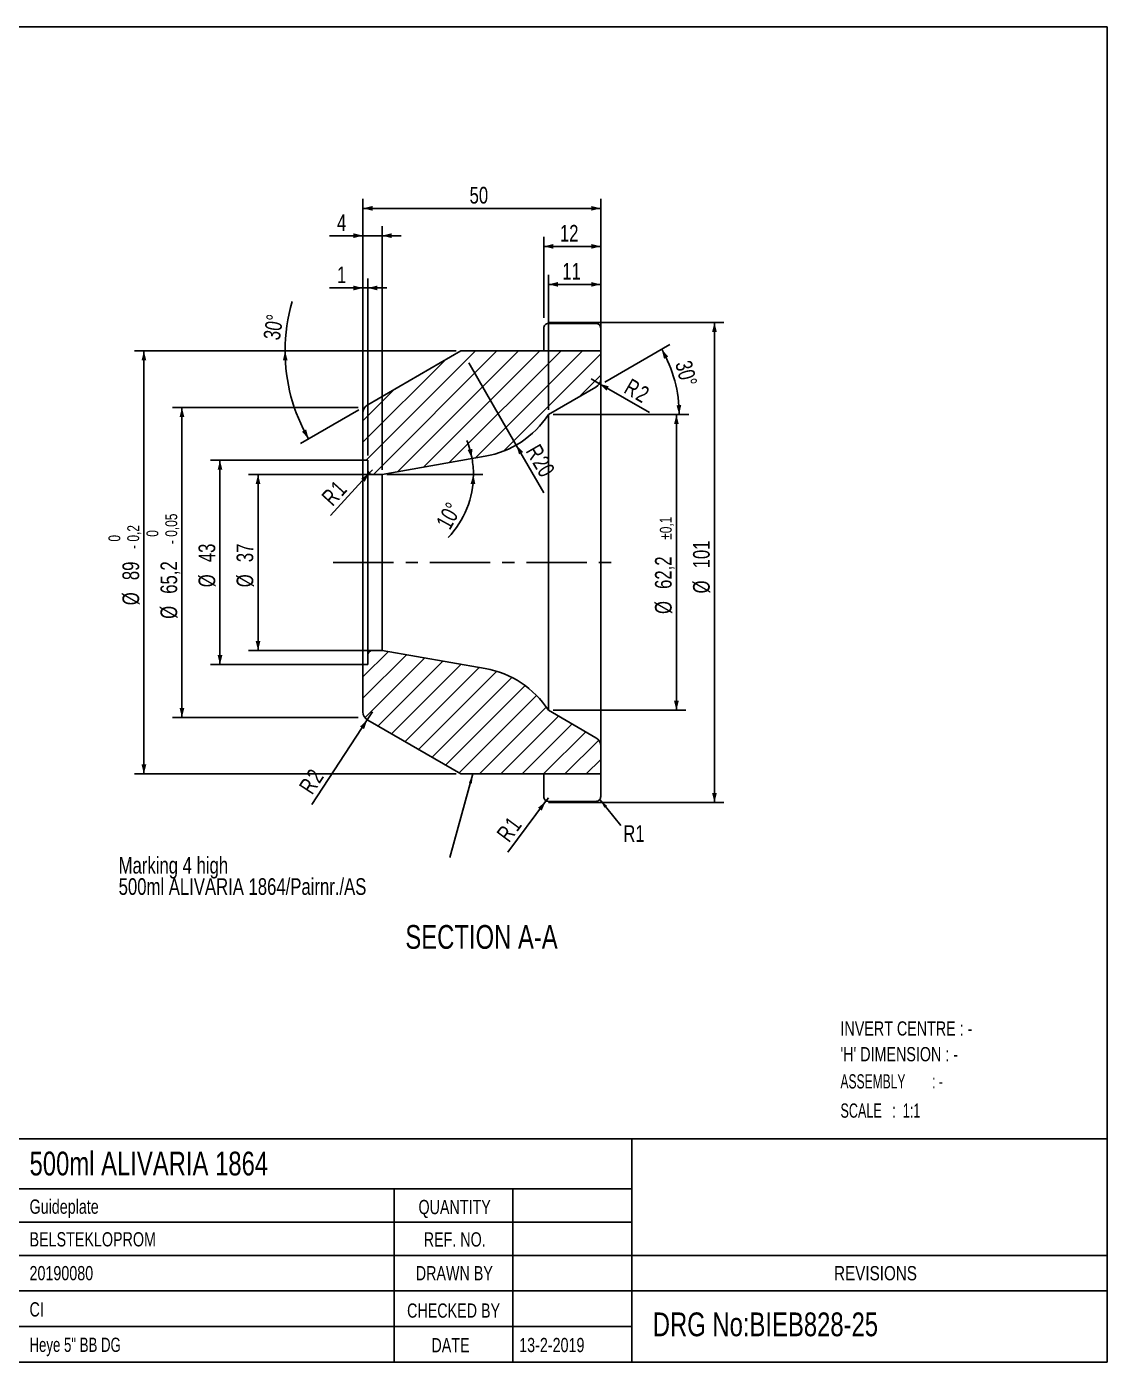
# Model space of a CAD drawing. Header units: millimetres. Extents: x 8 to 412, y 8 to 289.
# Drawn here: x 184.7 to 412, y 8 to 289 of the extents above; entities that cross this region are included whole.
import ezdxf

# ---------------------------------------------------------------- set-up
doc = ezdxf.new("R2010")
doc.units = ezdxf.units.MM
doc.linetypes.add('CENTERX2', pattern=[20.319999999999997, 12.7, -2.54, 2.54, -2.54])
for name, color, linetype in [('CENTERLINE', 4, 'CENTERX2'), ('DIMENSIONS', 2, 'Continuous'), ('HATCH', 3, 'Continuous'), ('TEXT', 2, 'Continuous')]:
    doc.layers.add(name, color=color, linetype=linetype)
doc.layers.add('OUTLINE', color=7, linetype='Continuous', lineweight=25)
doc.styles.add('SLDTEXTSTYLE0', font='TXT', dxfattribs={"width": 0.75})
doc.styles.add('SLDTEXTSTYLE3', font='TXT', dxfattribs={"width": 0.7978723404255319})
doc.styles.add('SLDTEXTSTYLE4', font='TXT', dxfattribs={"width": 0.6923076923076923})
doc.styles.add('SLDTEXTSTYLE5', font='TXT', dxfattribs={"width": 0.6607142857142857})
doc.styles.add('SLDTEXTSTYLE6', font='TXT', dxfattribs={"width": 0.631578947368421})
doc.dimstyles.new('SLDDIMSTYLE0', dxfattribs={"dimtxt": 3.5, "dimasz": 2, "dimexe": 0, "dimexo": 0.0625, "dimgap": 0.875, "dimtad": 1, "dimdec": 1, "dimrnd": 1e-09, "dimzin": 12, "dimdsep": 46, "dimtxsty": 'SLDTEXTSTYLE0', "dimsah": 1, "dimcen": 0.09, "dimadec": 0, "dimazin": 3, "dimtfac": 1, "dimtdec": 1, "dimtofl": 0, "dimtmove": 0, "dimatfit": 3, "dimfxl": 0, "dimfrac": 2, "dimtolj": 1, "dimtzin": 12, "dimarcsym": 0})
doc.dimstyles.new('SLDDIMSTYLE1', dxfattribs={"dimtxt": 3.5, "dimasz": 2, "dimexe": 0, "dimexo": 0.0625, "dimgap": 0.875, "dimtad": 1, "dimrnd": 1e-09, "dimzin": 12, "dimdsep": 46, "dimtxsty": 'SLDTEXTSTYLE0', "dimsah": 1, "dimcen": 0.09, "dimadec": 0, "dimazin": 3, "dimtfac": 1, "dimtofl": 0, "dimtmove": 0, "dimatfit": 3, "dimfxl": 0, "dimfrac": 2, "dimtolj": 1, "dimtzin": 12, "dimarcsym": 0})
doc.dimstyles.new('SLDDIMSTYLE2', dxfattribs={"dimtxt": 3.5, "dimasz": 2, "dimexe": 0, "dimexo": 0.0625, "dimgap": 0.875, "dimtad": 1, "dimdec": 4, "dimzin": 12, "dimdsep": 46, "dimtxsty": 'SLDTEXTSTYLE0', "dimsah": 1, "dimcen": 0.09, "dimazin": 3, "dimtfac": 1, "dimtofl": 0, "dimtmove": 0, "dimatfit": 3, "dimfxl": 0, "dimfrac": 2, "dimtolj": 1, "dimtzin": 12, "dimarcsym": 0})
doc.dimstyles.new('SLDDIMSTYLE3', dxfattribs={"dimtxt": 3.5, "dimasz": 2, "dimexe": 0, "dimexo": 0.0625, "dimgap": 0.875, "dimtad": 1, "dimdec": 1, "dimrnd": 1e-09, "dimzin": 12, "dimdsep": 46, "dimtxsty": 'SLDTEXTSTYLE0', "dimsah": 1, "dimcen": 0.09, "dimadec": 0, "dimazin": 3, "dimtol": 1, "dimtm": 0.2, "dimtfac": 1, "dimtdec": 1, "dimtofl": 0, "dimtmove": 0, "dimatfit": 3, "dimfxl": 0, "dimfrac": 2, "dimtolj": 1, "dimarcsym": 0})
doc.dimstyles.new('SLDDIMSTYLE4', dxfattribs={"dimtxt": 3.5, "dimasz": 2, "dimexe": 0, "dimexo": 0.0625, "dimgap": 0.875, "dimtad": 1, "dimdec": 1, "dimrnd": 1e-09, "dimzin": 12, "dimdsep": 46, "dimtxsty": 'SLDTEXTSTYLE0', "dimsah": 1, "dimcen": 0.09, "dimadec": 0, "dimazin": 3, "dimtol": 1, "dimtm": 0.05, "dimtfac": 1, "dimtofl": 0, "dimtmove": 0, "dimatfit": 3, "dimfxl": 0, "dimfrac": 2, "dimtolj": 1, "dimarcsym": 0})
doc.dimstyles.new('SLDDIMSTYLE5', dxfattribs={"dimtxt": 3.5, "dimasz": 2, "dimexe": 0, "dimexo": 0.0625, "dimgap": 0.875, "dimtad": 1, "dimrnd": 1e-09, "dimzin": 12, "dimdsep": 46, "dimtxsty": 'SLDTEXTSTYLE0', "dimsah": 1, "dimcen": 0, "dimadec": 0, "dimazin": 3, "dimtfac": 1, "dimtofl": 0, "dimtmove": 0, "dimatfit": 3, "dimfxl": 0, "dimfrac": 2, "dimtolj": 1, "dimtzin": 12, "dimarcsym": 0})
doc.dimstyles.new('SLDDIMSTYLE6', dxfattribs={"dimtxt": 3.5, "dimasz": 2, "dimexe": 0, "dimexo": 0.0625, "dimgap": 0.875, "dimtad": 1, "dimdec": 1, "dimrnd": 1e-09, "dimzin": 12, "dimdsep": 46, "dimtxsty": 'SLDTEXTSTYLE0', "dimsah": 1, "dimcen": 0.09, "dimadec": 0, "dimazin": 3, "dimtol": 1, "dimtp": 0.1, "dimtm": 0.1, "dimtfac": 1, "dimtdec": 1, "dimtofl": 0, "dimtmove": 0, "dimatfit": 3, "dimfxl": 0, "dimfrac": 2, "dimtolj": 1, "dimarcsym": 0})
doc.dimstyles.new('SLDDIMSTYLE7', dxfattribs={"dimtxt": 3.5, "dimasz": 2, "dimexe": 0, "dimexo": 0.0625, "dimgap": 0.875, "dimtad": 1, "dimrnd": 1e-09, "dimzin": 12, "dimdsep": 46, "dimtxsty": 'SLDTEXTSTYLE0', "dimsah": 1, "dimcen": 0.09, "dimadec": 0, "dimazin": 3, "dimtfac": 1, "dimtmove": 0, "dimatfit": 0, "dimfxl": 0, "dimfrac": 2, "dimtolj": 1, "dimtzin": 12, "dimarcsym": 0})
doc.dimstyles.new('SLDDIMSTYLE8', dxfattribs={"dimtxt": 3.5, "dimasz": 2, "dimexe": 0, "dimexo": 0.0625, "dimgap": 0.875, "dimtad": 1, "dimrnd": 1e-09, "dimzin": 12, "dimdsep": 46, "dimtxsty": 'SLDTEXTSTYLE0', "dimsah": 1, "dimcen": 0, "dimadec": 0, "dimazin": 3, "dimtfac": 1, "dimtofl": 0, "dimtmove": 0, "dimatfit": 3, "dimfxl": 0, "dimfrac": 2, "dimtolj": 1, "dimtzin": 12, "dimarcsym": 0})
doc.dimstyles.new('SLDDIMSTYLE9', dxfattribs={"dimtxt": 0.18, "dimasz": 2, "dimexe": 0, "dimexo": 0.0625, "dimgap": 0, "dimtad": 0, "dimtih": 1, "dimtoh": 1, "dimdec": 0, "dimrnd": 1e-09, "dimzin": 0, "dimdsep": 46, "dimtxsty": 'Standard', "dimsah": 1, "dimcen": 0.09, "dimadec": 0, "dimazin": 0, "dimtfac": 2, "dimtdec": 0, "dimtofl": 0, "dimtmove": 0, "dimatfit": 3, "dimfxl": 0, "dimfrac": 2, "dimtolj": 1, "dimtzin": 0, "dimarcsym": 0})
pattern_1 = [(45, (0, 0), (-2.245064030267288, 2.245064030267288), [])]

# ---------------------------------------------------------------- blocks, each defined once
blk = doc.blocks.new('_D_1')
at = {"layer": 'DIMENSIONS'}
for p, q in [((255.4644910485177, 209.8841839245709), (255.4644910485179, 252.7841839245715)), ((305.4644910485178, 250.7841839245712), (255.4644910485179, 250.7841839245715)), ((305.4644910485177, 227.7841839245707), (305.4644910485178, 252.7841839245712))]:
    blk.add_line(p, q, dxfattribs=at)
for points in [[(255.4644910485179, 250.7841839245715), (257.4644910485179, 250.2841839245715), (257.4644910485179, 251.2841839245715)], [(305.4644910485178, 250.7841839245712), (303.4644910485178, 251.2841839245712), (303.4644910485178, 250.2841839245712)]]:
    blk.add_solid(points, dxfattribs=at)
at = {"layer": 'DIMENSIONS', "insert": (277.8794378992513, 255.2959208391501), "char_height": 3.5, "attachment_point": 1, "style": 'SLDTEXTSTYLE0'}
blk.add_mtext('50', dxfattribs=at)
blk = doc.blocks.new('_D_2')
at = {"layer": 'DIMENSIONS'}
for p, q in [((293.4644910485177, 227.7841839245708), (293.4644910485178, 244.7841839245714)), ((305.4644910485177, 227.7841839245707), (305.4644910485178, 244.7841839245713)), ((305.4644910485178, 242.7841839245713), (293.4644910485178, 242.7841839245714))]:
    blk.add_line(p, q, dxfattribs=at)
for points in [[(293.4644910485178, 242.7841839245714), (295.4644910485178, 242.2841839245714), (295.4644910485178, 243.2841839245714)], [(305.4644910485178, 242.7841839245713), (303.4644910485178, 243.2841839245713), (303.4644910485178, 242.2841839245713)]]:
    blk.add_solid(points, dxfattribs=at)
at = {"layer": 'DIMENSIONS', "insert": (296.8794378992513, 247.2959208391501), "char_height": 3.5, "attachment_point": 1, "style": 'SLDTEXTSTYLE0'}
blk.add_mtext('12', dxfattribs=at)
blk = doc.blocks.new('_D_3')
at = {"layer": 'DIMENSIONS'}
for p, q in [((275.0758956585873, 220.7841839245708), (237.0606292257796, 220.784183924571)), ((254.5984656447333, 208.3841839245709), (242.2876837923575, 201.2765507081671))]:
    blk.add_line(p, q, dxfattribs=at)
for radius, start, end in [(37.01526643280765, 163.6750136592143, 179.9999999999997), (37.01526643280764, 179.9999999999997, 210.0000000000007)]:
    blk.add_arc((276.0758956585873, 220.7841839245708), radius, start, end, dxfattribs=at)
for points in [[(239.0606292257796, 220.784183924571), (238.61478404308, 218.7714191412285), (239.6144198449706, 218.7984055003513)], [(244.0197345999264, 202.2765507081671), (243.5064421324135, 204.2731805794238), (242.6272389538825, 203.7967335510345)]]:
    blk.add_solid(points, dxfattribs=at)
at = {"layer": 'DIMENSIONS', "insert": (234.4836920312294, 223.422025040549), "char_height": 3.5, "attachment_point": 1, "rotation": 81.52852070169267, "style": 'SLDTEXTSTYLE0'}
blk.add_mtext('30°', dxfattribs=at)
blk = doc.blocks.new('_D_4')
at = {"layer": 'DIMENSIONS'}
for p, q in [((294.4644910485178, 226.7841839245707), (331.3868513479767, 226.7841839245706)), ((329.3868513479763, 125.7841839245706), (329.3868513479767, 226.7841839245706)), ((329.3868513479767, 226.7841839245706), (329.3868513479765, 168.1791611463137)), ((294.4644910485175, 125.7841839245707), (331.3868513479763, 125.7841839245706))]:
    blk.add_line(p, q, dxfattribs=at)
for points in [[(329.3868513479767, 226.7841839245706), (328.8868513479767, 224.7841839245706), (329.8868513479767, 224.7841839245706)], [(329.3868513479763, 125.7841839245706), (329.8868513479763, 127.7841839245706), (328.8868513479763, 127.7841839245706)]]:
    blk.add_solid(points, dxfattribs=at)
at = {"layer": 'DIMENSIONS', "char_height": 3.5, "attachment_point": 1, "rotation": 89.99999999999982, "style": 'SLDTEXTSTYLE0'}
for s, insert in [('101', (324.8751144333976, 175.0439334500236)), ('%%c', (324.8751142587747, 169.7666611463136))]:
    blk.add_mtext(s, dxfattribs=dict(at, insert=insert))
blk = doc.blocks.new('_D_5')
at = {"layer": 'DIMENSIONS'}
for p, q in [((275.0758956585873, 220.7841839245708), (207.3890131297782, 220.7841839245711)), ((209.3890131297779, 131.7841839245711), (209.3890131297782, 220.7841839245711)), ((275.0758956585871, 131.7841839245708), (207.3890131297779, 131.7841839245711))]:
    blk.add_line(p, q, dxfattribs=at)
for points in [[(209.3890131297782, 220.7841839245711), (208.8890131297782, 218.7841839245711), (209.8890131297782, 218.7841839245711)], [(209.3890131297779, 131.7841839245711), (209.8890131297779, 133.7841839245711), (208.8890131297779, 133.7841839245711)]]:
    blk.add_solid(points, dxfattribs=at)
at = {"layer": 'DIMENSIONS', "attachment_point": 1, "rotation": 89.99999999999982, "style": 'SLDTEXTSTYLE0'}
for s, insert, char_height in [('0,2', (205.8892802752679, 180.671455624312), 2.5), ('0', (201.9215242787191, 180.671455624312), 2.5), ('-', (205.8892802752679, 179.1084002317322), 2.5), ('89', (204.8772762151991, 172.5582048909212), 3.5), ('%%c', (204.8772760405761, 167.2809325872111), 3.5)]:
    blk.add_mtext(s, dxfattribs=dict(at, insert=insert, char_height=char_height))
blk = doc.blocks.new('_D_6')
at = {"layer": 'DIMENSIONS'}
for p, q in [((254.4644910485177, 208.8841839245709), (215.3890131297782, 208.884183924571)), ((217.389013129778, 143.684183924571), (217.3890131297782, 208.884183924571)), ((254.4644910485175, 143.6841839245709), (215.389013129778, 143.684183924571))]:
    blk.add_line(p, q, dxfattribs=at)
for points in [[(217.3890131297782, 208.884183924571), (216.8890131297782, 206.884183924571), (217.8890131297782, 206.884183924571)], [(217.389013129778, 143.684183924571), (217.889013129778, 145.684183924571), (216.889013129778, 145.684183924571)]]:
    blk.add_solid(points, dxfattribs=at)
at = {"layer": 'DIMENSIONS', "attachment_point": 1, "rotation": 89.99999999999982, "style": 'SLDTEXTSTYLE0'}
for s, insert, char_height in [('0,05', (213.8892802752679, 181.686918868488), 2.5), ('0', (209.9215242787191, 181.686918868488), 2.5), ('-', (213.8892802752679, 180.1238634759082), 2.5), ('65,2', (212.8772762151991, 169.6947815086951), 3.5), ('%%c', (212.8772760405761, 164.417509204985), 3.5)]:
    blk.add_mtext(s, dxfattribs=dict(at, insert=insert, char_height=char_height))
blk = doc.blocks.new('_D_7')
at = {"layer": 'DIMENSIONS'}
for q in [(294.4644910485174, 126.7841839245708), (285.9505404214276, 115.3513065079346)]:
    blk.add_line((293.8672201307031, 125.9821443677326), q, dxfattribs=at)
blk.add_solid([(293.8672201307031, 125.9821443677326), (292.2716585166552, 124.6767007129634), (293.0736980734934, 124.079429795149)], dxfattribs=at)
at = {"layer": 'DIMENSIONS', "char_height": 3.5, "attachment_point": 1, "rotation": 53.325309444095396, "style": 'SLDTEXTSTYLE0'}
for s, insert in [('1', (285.0490239787982, 121.5346850402117)), ('R', (283.356737688915, 119.2622145322753))]:
    blk.add_mtext(s, dxfattribs=dict(at, insert=insert))
blk = doc.blocks.new('_D_8')
at = {"layer": 'DIMENSIONS'}
for q in [(257.4644910485175, 144.8388844629501), (244.6977371380708, 125.3665865148906)]:
    blk.add_line((256.367895220934, 143.1663182935785), q, dxfattribs=at)
blk.add_solid([(256.367895220934, 143.1663182935785), (254.8531578510075, 141.7679010811028), (255.6894409356933, 141.219603167311)], dxfattribs=at)
at = {"layer": 'DIMENSIONS', "char_height": 3.5, "attachment_point": 1, "rotation": 56.74967906977995, "style": 'SLDTEXTSTYLE0'}
for s, insert in [('2', (243.3725551455366, 131.521750048434)), ('R', (241.8190272328151, 129.15225514007))]:
    blk.add_mtext(s, dxfattribs=dict(at, insert=insert))
blk = doc.blocks.new('_D_9')
at = {"layer": 'DIMENSIONS'}
for p, q in [((294.4644910485177, 208.3841839245707), (294.4644910485178, 236.7841839245679)), ((305.4644910485177, 214.7350368856565), (305.4644910485178, 236.7841839245678)), ((294.4644910485178, 234.7841839245679), (305.4644910485178, 234.7841839245678))]:
    blk.add_line(p, q, dxfattribs=at)
for points in [[(294.4644910485178, 234.7841839245679), (296.4644910485178, 234.2841839245679), (296.4644910485178, 235.2841839245679)], [(305.4644910485178, 234.7841839245678), (303.4644910485178, 235.2841839245678), (303.4644910485178, 234.2841839245678)]]:
    blk.add_solid(points, dxfattribs=at)
at = {"layer": 'DIMENSIONS', "insert": (297.3794378992537, 239.2959208391466), "char_height": 3.5, "attachment_point": 1, "style": 'SLDTEXTSTYLE0'}
blk.add_mtext('11', dxfattribs=at)
blk = doc.blocks.new('_D_10')
at = {"layer": 'DIMENSIONS'}
for p, q in [((306.3305164523022, 214.2350368856565), (320.0122770669018, 222.1342050594835)), ((315.0407830692541, 207.3841839245707), (323.9645333183436, 207.3841839245707))]:
    blk.add_line(p, q, dxfattribs=at)
blk.add_arc((294.4644910485177, 207.3841839245707), 27.50004226982594, 5.59777623937579e-13, 29.99999999999946, dxfattribs=at)
for points in [[(318.2802262593329, 221.1342050594835), (318.7749080552175, 219.132883016228), (319.658508805469, 219.6011241017331)], [(321.9645333183436, 207.3841839245707), (322.3916205380149, 209.4010122531087), (321.3922792987415, 209.364720553126)]]:
    blk.add_solid(points, dxfattribs=at)
at = {"layer": 'DIMENSIONS', "insert": (324.4749229226025, 219.0677444521198), "char_height": 3.5, "attachment_point": 1, "rotation": 285.0000000000002, "style": 'SLDTEXTSTYLE0'}
blk.add_mtext('30°', dxfattribs=at)
blk = doc.blocks.new('_D_11')
at = {"layer": 'DIMENSIONS'}
for p, q in [((295.4644910485177, 207.3841839245707), (323.3868513479769, 207.3841839245706)), ((321.3868513479766, 145.1841839245706), (321.3868513479769, 207.3841839245706)), ((295.4644910485175, 145.1841839245707), (323.3868513479766, 145.1841839245706))]:
    blk.add_line(p, q, dxfattribs=at)
for points in [[(321.3868513479769, 207.3841839245706), (320.8868513479769, 205.3841839245706), (321.8868513479769, 205.3841839245706)], [(321.3868513479766, 145.1841839245706), (321.8868513479766, 147.1841839245706), (320.8868513479766, 147.1841839245706)]]:
    blk.add_solid(points, dxfattribs=at)
at = {"layer": 'DIMENSIONS', "attachment_point": 1, "rotation": 89.99999999999982, "style": 'SLDTEXTSTYLE0'}
for s, insert, char_height in [('±0,1', (317.8871184934664, 181.0543780574436), 2.5), ('62,2', (316.8751144333977, 170.7141654603772), 3.5), ('%%c', (316.8751142587747, 165.4368931566671), 3.5)]:
    blk.add_mtext(s, dxfattribs=dict(at, insert=insert, char_height=char_height))
blk = doc.blocks.new('_D_12')
at = {"layer": 'DIMENSIONS'}
for q in [(303.4644910485177, 214.8897374240358), (315.7101647964378, 207.8196943892658)]:
    blk.add_line((305.1965418560866, 213.8897374240358), q, dxfattribs=at)
blk.add_solid([(305.1965418560866, 213.8897374240358), (306.6785926636555, 212.4567247221436), (307.1785926636555, 213.322750125928)], dxfattribs=at)
at = {"layer": 'DIMENSIONS', "char_height": 3.5, "attachment_point": 1, "rotation": 330.00000000000114, "style": 'SLDTEXTSTYLE0'}
for s, insert in [('R', (311.8499715152378, 215.1454790470776)), ('2', (314.3037372583917, 213.7287967347394))]:
    blk.add_mtext(s, dxfattribs=dict(at, insert=insert))
blk = doc.blocks.new('_D_13')
at = {"layer": 'DIMENSIONS'}
for p, q in [((255.4644910485178, 234.0341839245684), (248.4068782097874, 234.0341839245684)), ((255.4644910485177, 198.7841839245709), (255.4644910485178, 236.0341839245684)), ((255.4644910485178, 234.0341839245684), (256.4644910485177, 234.0341839245684)), ((256.4644910485176, 198.7841839245709), (256.4644910485177, 236.0341839245684)), ((256.4644910485177, 234.0341839245684), (260.4644910485177, 234.0341839245684))]:
    blk.add_line(p, q, dxfattribs=at)
for points in [[(255.4644910485178, 234.0341839245684), (253.4644910485178, 234.5341839245684), (253.4644910485178, 233.5341839245684)], [(256.4644910485177, 234.0341839245684), (258.4644910485177, 233.5341839245684), (258.4644910485177, 234.5341839245684)]]:
    blk.add_solid(points, dxfattribs=at)
at = {"layer": 'DIMENSIONS', "insert": (249.9943782097874, 238.5459208391472), "char_height": 3.5, "attachment_point": 1, "style": 'SLDTEXTSTYLE0'}
blk.add_mtext('1', dxfattribs=at)
blk = doc.blocks.new('_D_14')
at = {"layer": 'DIMENSIONS'}
for p, q in [((255.4644910485177, 197.7841839245709), (223.3890131297781, 197.784183924571)), ((225.3890131297779, 154.784183924571), (225.3890131297781, 197.784183924571)), ((255.4644910485175, 154.7841839245709), (223.3890131297779, 154.784183924571))]:
    blk.add_line(p, q, dxfattribs=at)
for points in [[(225.3890131297781, 197.784183924571), (224.8890131297781, 195.784183924571), (225.8890131297781, 195.784183924571)], [(225.3890131297779, 154.784183924571), (225.8890131297779, 156.784183924571), (224.8890131297779, 156.784183924571)]]:
    blk.add_solid(points, dxfattribs=at)
at = {"layer": 'DIMENSIONS', "char_height": 3.5, "attachment_point": 1, "rotation": 89.99999999999982, "style": 'SLDTEXTSTYLE0'}
for s, insert in [('43', (220.8772762151992, 176.3377669271593)), ('%%c', (220.8772760405761, 171.0604946234492))]:
    blk.add_mtext(s, dxfattribs=dict(at, insert=insert))
blk = doc.blocks.new('_D_15')
at = {"layer": 'DIMENSIONS'}
for p, q in [((255.4644910485178, 245.0341839245714), (248.406878209785, 245.0341839245714)), ((255.4644910485177, 208.7294833861916), (255.4644910485178, 247.0341839245714)), ((259.4644910485178, 245.0341839245714), (255.4644910485178, 245.0341839245714)), ((259.4644910485176, 195.7841839245709), (259.4644910485178, 247.0341839245714)), ((259.4644910485178, 245.0341839245714), (263.4644910485178, 245.0341839245714))]:
    blk.add_line(p, q, dxfattribs=at)
for points in [[(255.4644910485178, 245.0341839245714), (253.4644910485178, 245.5341839245714), (253.4644910485178, 244.5341839245714)], [(259.4644910485178, 245.0341839245714), (261.4644910485178, 244.5341839245714), (261.4644910485178, 245.5341839245714)]]:
    blk.add_solid(points, dxfattribs=at)
at = {"layer": 'DIMENSIONS', "insert": (249.9943782097851, 249.5459208391501), "char_height": 3.5, "attachment_point": 1, "style": 'SLDTEXTSTYLE0'}
blk.add_mtext('4', dxfattribs=at)
blk = doc.blocks.new('_D_16')
at = {"layer": 'DIMENSIONS'}
blk.add_line((260.4644910485176, 194.7841839245709), (280.6915019433459, 194.7841839245708), dxfattribs=at)
for radius, start, end in [(19.2270108948283, 9.999999999999833, 21.86113515798076), (19.2270108948283, 5.59777623937579e-13, 9.999999999999833), (19.22701089482827, 316.3433563013037, 5.59777623937579e-13)]:
    blk.add_arc((259.4644910485176, 194.7841839245709), radius, start, end, dxfattribs=at)
for points in [[(278.3994004449947, 198.12291932844), (278.4377883641394, 200.184114701922), (277.4632978449544, 199.9596860316981)], [(278.6915019433459, 194.7841839245708), (278.0885720360313, 192.8127693241213), (279.0872294841622, 192.7609687324967)]]:
    blk.add_solid(points, dxfattribs=at)
at = {"layer": 'DIMENSIONS', "insert": (270.6673287377261, 184.6149500624772), "char_height": 3.5, "attachment_point": 1, "rotation": 61.21488171287085, "style": 'SLDTEXTSTYLE0'}
blk.add_mtext('10°', dxfattribs=at)
blk = doc.blocks.new('_D_17')
at = {"layer": 'DIMENSIONS'}
for q in [(277.7128347818957, 218.3103915157224), (293.5174485030862, 190.93599755662)]:
    blk.add_line((287.7128347818956, 200.9898834400337), q, dxfattribs=at)
blk.add_solid([(287.7128347818956, 200.9898834400337), (288.2798220800034, 199.0078326324648), (289.1458474837878, 199.5078326324648)], dxfattribs=at)
at = {"layer": 'DIMENSIONS', "char_height": 3.5, "attachment_point": 1, "rotation": 300.0000000000007, "style": 'SLDTEXTSTYLE0'}
for s, insert in [('R', (292.615808689084, 201.4901348559036)), ('20', (294.0324910014223, 199.0363691127496))]:
    blk.add_mtext(s, dxfattribs=dict(at, insert=insert))
blk = doc.blocks.new('_D_18')
at = {"layer": 'DIMENSIONS'}
for p, q in [((258.4644910485176, 194.7841839245709), (231.389013129778, 194.784183924571)), ((233.3890131297779, 157.784183924571), (233.389013129778, 194.784183924571)), ((258.4644910485175, 157.7841839245709), (231.3890131297779, 157.784183924571))]:
    blk.add_line(p, q, dxfattribs=at)
for points in [[(233.389013129778, 194.784183924571), (232.889013129778, 192.784183924571), (233.889013129778, 192.784183924571)], [(233.3890131297779, 157.784183924571), (233.8890131297779, 159.784183924571), (232.8890131297779, 159.784183924571)]]:
    blk.add_solid(points, dxfattribs=at)
at = {"layer": 'DIMENSIONS', "char_height": 3.5, "attachment_point": 1, "rotation": 89.99999999999982, "style": 'SLDTEXTSTYLE0'}
for s, insert in [('37', (228.8772762151991, 176.3377669271593)), ('%%c', (228.8772760405761, 171.0604946234492))]:
    blk.add_mtext(s, dxfattribs=dict(at, insert=insert))
blk = doc.blocks.new('_D_19')
at = {"layer": 'DIMENSIONS'}
for q in [(248.6543604256254, 186.1426618869721), (257.4644910485176, 195.7841839245709)]:
    blk.add_line((256.7899293669886, 195.04596543536), q, dxfattribs=at)
blk.add_solid([(256.7899293669886, 195.04596543536), (255.0716967593252, 193.9068092977028), (255.809915248536, 193.2322476161738)], dxfattribs=at)
at = {"layer": 'DIMENSIONS', "char_height": 3.5, "attachment_point": 1, "rotation": 47.57987849684132, "style": 'SLDTEXTSTYLE0'}
for s, insert in [('R', (246.4828074419177, 190.277408546436)), ('1', (248.3940866475243, 192.3690506990481))]:
    blk.add_mtext(s, dxfattribs=dict(at, insert=insert))
blk = doc.blocks.new('SW_NOTE_0_5')
at = {"layer": 'TEXT', "color": 0, "char_height": 3.5, "attachment_point": 1, "style": 'SLDTEXTSTYLE0'}
for s, insert in [('Marking 4 high', (-69.67731997418522, 0.07844684179299233)), ('500ml ALIVARIA 1864/Pairnr./AS', (-69.67731997418522, -4.393775162758448))]:
    blk.add_mtext(s, dxfattribs=dict(at, insert=insert))

msp = doc.modelspace()

# ---------------------------------------------------------------- hatches: boundary and pattern name
at = {"layer": 'HATCH'}
h = msp.add_hatch(dxfattribs=at)
h.set_pattern_fill('ANSI31', color=256, style=0)
h.set_pattern_definition(pattern_1)
edge = h.paths.add_edge_path(flags=0)
edge.add_line((257.4644910485176, 194.7841839245709), (259.4644910485176, 194.7841839245709))
edge.add_line((259.4644910485176, 194.7841839245709), (281.1857983352342, 198.6142364554783))
edge.add_arc((277.7128347818957, 218.3103915157224), 20, 280.0000000000005, 326.8857440554797)
edge.add_line((294.4644910485177, 207.3841839245707), (304.4644910485177, 213.1576866164669))
edge.add_arc((303.4644910485177, 214.8897374240358), 2, 300.0000000000005, 360)
edge.add_line((305.4644910485177, 214.8897374240358), (305.4644910485177, 220.7841839245707))
edge.add_line((305.4644910485177, 220.7841839245707), (293.4644910485177, 220.7841839245707))
edge.add_line((293.4644910485177, 220.7841839245707), (276.0758956585873, 220.7841839245708))
edge.add_line((276.0758956585873, 220.7841839245708), (256.4644910485177, 209.4615341937605))
edge.add_arc((257.4644910485177, 207.7294833861916), 2, 120.0000000000001, 180)
edge.add_line((255.4644910485177, 207.7294833861916), (255.4644910485177, 197.7841839245709))
edge.add_line((255.4644910485177, 197.7841839245709), (256.4644910485176, 197.7841839245709))
edge.add_line((256.4644910485176, 197.7841839245709), (256.4644910485176, 195.7841839245709))
edge.add_arc((257.4644910485176, 195.7841839245709), 1, 180, 270.0000000000008)
h = msp.add_hatch(dxfattribs=at)
h.set_pattern_fill('ANSI31', color=256, style=0)
h.set_pattern_definition(pattern_1)
edge = h.paths.add_edge_path(flags=0)
edge.add_line((259.4644910485175, 157.7841839245709), (257.4644910485175, 157.7841839245709))
edge.add_arc((257.4644910485175, 156.7841839245709), 1, 90, 180)
edge.add_line((256.4644910485175, 156.7841839245709), (256.4644910485175, 154.7841839245709))
edge.add_line((256.4644910485175, 154.7841839245709), (255.4644910485175, 154.7841839245709))
edge.add_line((255.4644910485175, 154.7841839245709), (255.4644910485175, 144.8388844629501))
edge.add_arc((257.4644910485175, 144.8388844629501), 2, 180, 240.0000000000002)
edge.add_line((256.4644910485175, 143.1068336553813), (276.0758956585871, 131.7841839245708))
edge.add_line((276.0758956585871, 131.7841839245708), (293.4644910485175, 131.7841839245708))
edge.add_line((293.4644910485175, 131.7841839245708), (305.4644910485174, 131.7841839245707))
edge.add_line((305.4644910485174, 131.7841839245707), (305.4644910485175, 137.6786304251056))
edge.add_arc((303.4644910485175, 137.6786304251056), 2, 0, 60.00000000000028)
edge.add_line((304.4644910485175, 139.4106812326745), (294.4644910485175, 145.1841839245708))
edge.add_arc((277.7128347818954, 134.2579763334191), 20, 33.11425594452087, 79.99999999999982)
edge.add_line((281.185798335234, 153.9541313936633), (259.4644910485175, 157.7841839245709))

# ---------------------------------------------------------------- linework, layer by layer
at = {"layer": 'CENTERLINE'}
msp.add_line((249.2056415056575, 176.2841839245709), (310.1370490110801, 176.2841839245706), dxfattribs=at)
at = {"layer": 'OUTLINE'}
for p, q in [((8.000000000000007, 289), (412, 289)), ((412, 289), (412, 8.000000000000007)), ((293.4644910485176, 225.5557528056203), (293.4644910485176, 220.7841839245708)), ((294.4644910485176, 226.5602965427915), (304.4644910485176, 226.5602965427916)), ((305.4644910485176, 220.7841839245708), (305.4644910485176, 225.5557528056203)), ((256.4644910485175, 209.4615341937605), (276.0758956585872, 220.7841839245709)), ((276.0758956585872, 220.7841839245709), (293.4644910485176, 220.7841839245708)), ((293.4644910485176, 220.7841839245708), (305.4644910485176, 220.7841839245708)), ((305.4644910485176, 220.7841839245708), (305.4644910485176, 214.8897374240359)), ((305.4644910485176, 214.8897374240359), (305.4644910485176, 137.6786304251058)), ((304.4644910485176, 213.157686616467), (294.4644910485176, 207.3841839245709)), ((255.4644910485176, 197.7841839245709), (255.4644910485176, 207.7294833861916)), ((294.4644910485176, 207.3841839245709), (294.4644910485176, 145.1841839245708)), ((256.4644910485176, 197.7841839245709), (255.4644910485176, 197.7841839245709)), ((255.4644910485176, 197.7841839245709), (255.4644910485176, 154.7841839245709)), ((256.4644910485176, 195.7841839245709), (256.4644910485176, 197.7841839245709)), ((281.1857983352341, 198.6142364554784), (259.4644910485176, 194.7841839245709)), ((256.4644910485176, 156.7841839245709), (256.4644910485176, 195.7841839245709)), ((259.4644910485176, 194.7841839245709), (257.4644910485176, 194.7841839245709)), ((259.4644910485176, 194.7841839245709), (259.4644910485176, 157.7841839245709)), ((257.4644910485176, 157.7841839245709), (259.4644910485176, 157.7841839245709)), ((259.4644910485176, 157.7841839245709), (281.1857983352341, 153.9541313936633)), ((255.4644910485176, 144.8388844629501), (255.4644910485176, 154.7841839245709)), ((255.4644910485176, 154.7841839245709), (256.4644910485176, 154.7841839245709)), ((256.4644910485176, 154.7841839245709), (256.4644910485176, 156.7841839245709)), ((294.4644910485176, 145.1841839245708), (304.4644910485176, 139.4106812326747)), ((276.0758956585872, 131.7841839245709), (256.4644910485175, 143.1068336553813)), ((305.4644910485176, 137.6786304251058), (305.4644910485176, 131.7841839245709)), ((293.4644910485176, 131.7841839245709), (276.0758956585872, 131.7841839245709)), ((305.4644910485176, 131.7841839245709), (293.4644910485176, 131.7841839245709)), ((293.4644910485176, 131.7841839245709), (293.4644910485176, 127.0126150435214)), ((305.4644910485176, 127.0126150435214), (305.4644910485176, 131.7841839245709)), ((304.4644910485176, 126.0080713063503), (294.4644910485176, 126.0080713063503)), ((412, 55.00000000000016), (8.000000000000007, 55.00000000000016)), ((311.9999999999999, 8.000000000000451), (311.9999999999999, 55.00000000000016)), ((311.9999999999999, 44.50000000000021), (158.9999999999999, 44.50000000000021)), ((261.9999999999996, 8.000000000000451), (261.9999999999996, 44.50000000000021)), ((287.0000000000004, 8.000000000000451), (287, 44.50000000000021)), ((158.9999999999999, 37.49999999999964), (311.9999999999999, 37.49999999999964)), ((99.00000000000026, 30.49999999999997), (412, 30.49999999999997)), ((158.9999999999999, 23.00000000000058), (311.9999999999999, 23.00000000000058)), ((311.9999999999999, 23.00000000000058), (412, 23.00000000000058)), ((311.9999999999999, 15.50000000000029), (99.00000000000026, 15.50000000000029)), ((412, 8.000000000000007), (8.000000000000007, 8.000000000000007))]:
    msp.add_line(p, q, dxfattribs=at)
for centre, radius, start, end in [((303.4644910485176, 214.8897374240359), 2.000000000000016, 300.0000000000005, 9.872441731262756e-12), ((257.4644910485176, 207.7294833861916), 2.00000000000002, 120.0000000000015, 179.9999999999996), ((277.7128347818955, 218.3103915157225), 19.99999999999998, 280.0000000000009, 326.88574405548), ((257.4644910485176, 195.7841839245709), 1, 179.9999999999998, 270.0000000000008), ((257.4644910485176, 156.7841839245709), 1, 90, 179.9999999999996), ((277.7128347818955, 134.2579763334192), 20.00000000000001, 33.11425594452094, 79.99999999999999), ((257.4644910485176, 144.8388844629501), 2.00000000000002, 179.9999999999996, 239.9999999999993), ((303.4644910485176, 137.6786304251058), 2.000000000000016, 1.007599723087642e-11, 60.00000000000028)]:
    msp.add_arc(centre, radius, start, end, dxfattribs=at)
for points, knots in [([(294.4644910485176, 226.5602965427915), (294.2016600457607, 226.5602965427915), (293.9412129627731, 226.4513487757786), (293.6637550627378, 226.1717372858231), (293.5898699582742, 226.060047901338), (293.4904818895041, 225.8182292957793), (293.4644910485176, 225.6862986138346), (293.4644910485176, 225.5557528056203)], [0, 0, 0, 0, 0.5, 0.5, 0.75, 0.75, 1, 1, 1, 1]), ([(305.4644910485176, 225.5557528056203), (305.4644910485176, 225.6873572517114), (305.4384590189594, 225.8184878418486), (305.3388005225743, 226.0606471938129), (305.264420752609, 226.1726506938447), (305.0802916858368, 226.3580067861963), (304.9685981481447, 226.4331967985246), (304.7273041033871, 226.5338293329865), (304.5957160355537, 226.5602965427915), (304.4644910485175, 226.5602965427915)], [0, 0, 0, 0, 0.25, 0.25, 0.5, 0.5, 0.75, 0.75, 1, 1, 1, 1]), ([(293.4644910485176, 127.0126150435214), (293.4644910485176, 126.7496115512727), (293.5708578166166, 126.4901225661682), (293.9421014019779, 126.1162501995525), (294.2016652212575, 126.0080713063503), (294.4644910485176, 126.0080713063503)], [0, 0, 0, 0, 0.5, 0.5, 1, 1, 1, 1]), ([(304.4644910485176, 126.0080713063503), (304.5954960814076, 126.0080713063503), (304.7287218207763, 126.0349256387194), (304.9698485724923, 126.1358989567664), (305.0812077595485, 126.2110960640861), (305.2649376631987, 126.3964261526212), (305.3391795871151, 126.5084562890796), (305.4384946296634, 126.7501527649089), (305.4644910485176, 126.8814216195954), (305.4644910485176, 127.0126150435214)], [0, 0, 0, 0, 0.25, 0.25, 0.5, 0.5, 0.75, 0.75, 1, 1, 1, 1])]:
    msp.add_open_spline(points, degree=3, knots=knots, dxfattribs=at)

# ---------------------------------------------------------------- block references
at = {"layer": 'TEXT'}
msp.add_blockref('SW_NOTE_0_5', (273.7528041415013, 114.2364106988785), dxfattribs=at)

# ---------------------------------------------------------------- texts
for s, insert, char_height, attachment_point, style in [('R1', (310.2117294431886, 120.999169013919), 3.5, 1, 'SLDTEXTSTYLE0'), ('SECTION A-A', (280.3930935606282, 99.99584032259453), 5, 2, 'SLDTEXTSTYLE0'), ('INVERT CENTRE : -', (355.8858320410849, 79.73473918388605), 3, 1, 'SLDTEXTSTYLE0'), ("'H' DIMENSION : -", (355.8858320410848, 74.32380575351146), 3, 1, 'SLDTEXTSTYLE0'), ('ASSEMBLY        : -', (355.8858320410848, 68.60543368060368), 3, 1, 'SLDTEXTSTYLE6'), ('SCALE   :  1:1', (355.8858320410848, 62.4585307335178), 3, 1, 'SLDTEXTSTYLE5'), ('500ml ALIVARIA 1864', (185.3356476726978, 52.31634408613472), 5, 1, 'SLDTEXTSTYLE0'), ('Guideplate', (185.3356476726979, 42.25125969254811), 3, 1, 'SLDTEXTSTYLE0'), ('QUANTITY', (274.739223068869, 42.16498313193209), 3, 2, 'SLDTEXTSTYLE0'), ('BELSTEKLOPROM', (185.3356476726979, 35.37524185157877), 3, 1, 'SLDTEXTSTYLE0'), ('REF. NO.', (274.7547703088197, 35.35340462566546), 3, 2, 'SLDTEXTSTYLE0'), ('20190080', (185.3285701968924, 28.25372100978859), 3, 1, 'SLDTEXTSTYLE0'), ('DRAWN BY', (274.6735199616227, 28.24386262555702), 3, 2, 'SLDTEXTSTYLE0'), ('REVISIONS', (363.253878740676, 28.24386262555702), 3, 2, 'SLDTEXTSTYLE3'), ('CI', (185.3285701968923, 20.63250553420334), 3, 1, 'SLDTEXTSTYLE0'), ('CHECKED BY', (274.5160753024359, 20.38182230631737), 3, 2, 'SLDTEXTSTYLE0'), ('DRG No:BIEB828-25', (316.4123628332072, 18.48178827602045), 5, 1, 'SLDTEXTSTYLE0'), ('Heye 5" BB DG', (185.3285701968923, 13.18279260333729), 3, 1, 'SLDTEXTSTYLE4'), ('DATE', (273.86978236707, 13.08876582317178), 3, 2, 'SLDTEXTSTYLE0'), ('13-2-2019', (288.3193237968932, 13.13459900103633), 3, 1, 'SLDTEXTSTYLE0')]:
    msp.add_mtext(s, dxfattribs=dict(at, insert=insert, char_height=char_height, attachment_point=attachment_point, style=style))

# ---------------------------------------------------------------- dimensions: what is measured, and where the dimension line sits
at = {"layer": 'DIMENSIONS'}
for base, p1, p2, dimstyle, picture, middle in [((255.4644910485179, 250.7841839245714), (305.4644910485177, 226.7841839245707), (255.4644910485177, 208.8841839245709), 'SLDDIMSTYLE1', '_D_1', (280.4644910485179, 250.7841839245714)), ((255.4644910485179, 245.0341839245714), (259.4644910485176, 194.7841839245709), (255.4644910485177, 207.7294833861916), 'SLDDIMSTYLE7', '_D_15', (251.2869047844183, 245.0341839245714)), ((293.4644910485178, 242.7841839245713), (305.4644910485177, 226.7841839245707), (293.4644910485177, 226.7841839245708), 'SLDDIMSTYLE1', '_D_2', (299.4644910485178, 242.7841839245713)), ((305.4644910485178, 234.7841839245713), (294.4644910485177, 207.3841839245707), (305.4644910485177, 213.7350368856565), 'SLDDIMSTYLE1', '_D_9', (299.9644910485178, 234.7841839245713)), ((256.4644910485177, 234.0341839245714), (255.4644910485177, 197.7841839245709), (256.4644910485176, 197.7841839245709), 'SLDDIMSTYLE7', '_D_13', (251.2869047844183, 234.0341839245714))]:
    dim = msp.add_linear_dim(base=base, p1=p1, p2=p2, dimstyle=dimstyle, dxfattribs=at)
    dim.commit()
    dim.dimension.update_dxf_attribs({"geometry": picture, "text_midpoint": middle, "dimtype": 160})
for base, line1, line2, picture, middle in [((240.3218938441675, 211.2039280122162), ((255.4644910485177, 208.8841839245709), (276.0758956585873, 220.7841839245708)), ((293.4644910485177, 220.7841839245708), (276.0758956585873, 220.7841839245708)), '_D_3', (239.4644910485173, 226.2371649046852)), ((321.0274921009836, 214.5017186051259), ((305.4644910485177, 213.7350368856565), (294.4644910485177, 207.3841839245707)), ((294.4644910485177, 207.3841839245707), (314.0407830692541, 207.3841839245707)), '_D_10', (321.0274921009836, 214.5017186051258)), ((278.6183373620978, 196.4599283399269), ((281.1857983352342, 198.6142364554783), (259.4644910485176, 194.7841839245709)), ((256.4644910485176, 194.7841839245709), (259.4644910485176, 194.7841839245709)), '_D_16', (276.3156544065449, 185.5258773066777))]:
    dim = msp.add_angular_dim_2l(base=base, line1=line1, line2=line2, dimstyle='SLDDIMSTYLE2', dxfattribs=at)
    dim.commit()
    dim.dimension.update_dxf_attribs({"geometry": picture, "text_midpoint": middle, "dimtype": 162})
for base, p1, p2, dimstyle, picture, middle in [((329.3868513479767, 226.7841839245706), (293.4644910485175, 125.7841839245707), (293.4644910485178, 226.7841839245707), 'SLDDIMSTYLE1', '_D_4', (329.3868513479765, 176.2841839245709)), ((209.3890131297782, 220.784183924571), (276.0758956585871, 131.7841839245708), (276.0758956585873, 220.7841839245708), 'SLDDIMSTYLE3', '_D_5', (209.389013129778, 176.284183924571)), ((217.3890131297782, 208.884183924571), (255.4644910485175, 143.6841839245709), (255.4644910485177, 208.8841839245709), 'SLDDIMSTYLE4', '_D_6', (217.389013129778, 176.284183924571)), ((321.3868513479767, 207.3841839245706), (294.4644910485175, 145.1841839245707), (294.4644910485177, 207.3841839245707), 'SLDDIMSTYLE6', '_D_11', (321.3868513479766, 176.2841839245706)), ((225.3890131297781, 197.784183924571), (256.4644910485175, 154.7841839245709), (256.4644910485176, 197.7841839245709), 'SLDDIMSTYLE0', '_D_14', (225.389013129778, 176.284183924571)), ((233.3890131297781, 194.784183924571), (259.4644910485175, 157.7841839245709), (259.4644910485176, 194.7841839245709), 'SLDDIMSTYLE0', '_D_18', (233.389013129778, 176.284183924571))]:
    dim = msp.add_linear_dim(base=base, p1=p1, p2=p2, angle=90.0000000000002, text='%%c<>', dimstyle=dimstyle, dxfattribs=at)
    dim.commit()
    dim.dimension.update_dxf_attribs({"geometry": picture, "text_midpoint": middle, "dimtype": 160})
for center, mpoint, dimstyle, picture, middle in [((277.7128347818957, 218.3103915157224), (287.7128347818956, 200.9898834400337), 'SLDDIMSTYLE5', '_D_17', (290.7959133218073, 195.6498620856893)), ((303.4644910485177, 214.8897374240358), (305.1965418560866, 213.8897374240358), 'SLDDIMSTYLE5', '_D_12', (312.2993439090971, 209.7889485202323)), ((257.4644910485176, 195.7841839245709), (256.7899293669886, 195.04596543536), 'SLDDIMSTYLE8', '_D_19', (251.2869147844182, 189.0236432978051)), ((257.4644910485175, 144.8388844629501), (256.367895220934, 143.1663182935785), 'SLDDIMSTYLE5', '_D_8', (246.9451168928374, 128.7943631790905)), ((294.4644910485174, 126.7841839245708), (293.8672201307031, 125.9821443677326), 'SLDDIMSTYLE5', '_D_7', (288.3049653756196, 118.5129201791522))]:
    dim = msp.add_radius_dim(center=center, mpoint=mpoint, dimstyle=dimstyle, dxfattribs=at)
    dim.commit()
    dim.dimension.update_dxf_attribs({"geometry": picture, "text_midpoint": middle, "dimtype": 164})

# ---------------------------------------------------------------- leaders
at = {"layer": 'TEXT'}
for points in [[(278.5770732988958, 131.7841839245708), (273.7528041415013, 114.2364106988785)], [(305.2717252254944, 126.419679802402), (309.6811906816221, 120.9663503019846)]]:
    msp.add_leader(points, dimstyle='SLDDIMSTYLE9', dxfattribs=at)

doc.saveas('drawing.dxf')
